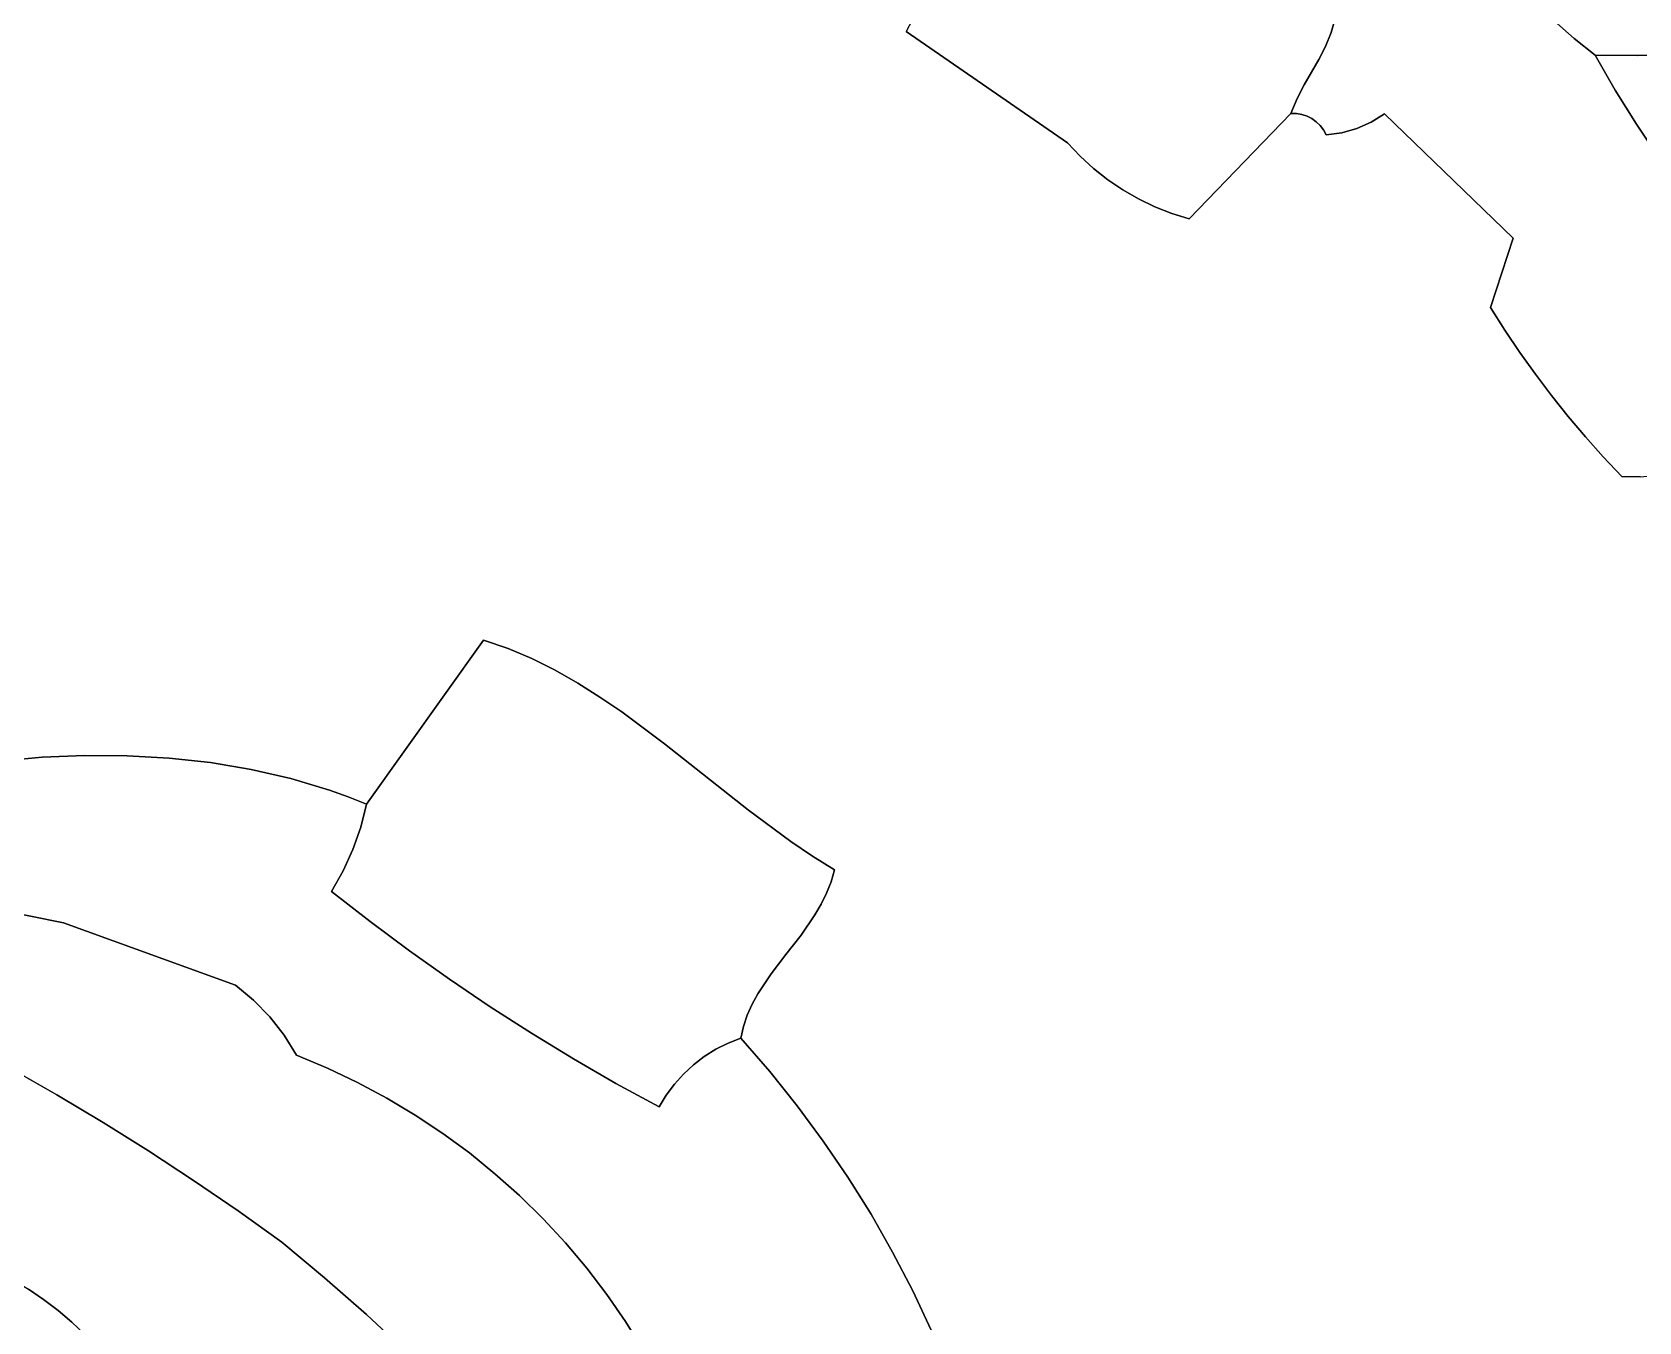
# Model space of a CAD drawing. Header units: inches. Extents: x 37.2 to 70.6, y 17.4 to 61.6.
# Drawn here: x 48.581 to 53.039, y 35.502 to 39.08 of the extents above; entities that cross this region are included whole.
import ezdxf

# ---------------------------------------------------------------- set-up
doc = ezdxf.new("R2010")
doc.units = ezdxf.units.IN
doc.layers.add('SURFACES_FOR_SKETCHUP', color=7, linetype='Continuous')

msp = doc.modelspace()

# ---------------------------------------------------------------- linework, layer by layer
at = {"layer": 'SURFACES_FOR_SKETCHUP'}
for points, invisible_edges in [([(48.5744, 40.0622), (48.4917, 37.0576), (48.6277, 40.0518)], 3), ([(48.6094, 37.0682), (48.6277, 40.0518), (48.4917, 37.0576)], 3), ([(48.6277, 40.0518), (48.6094, 37.0682), (48.6816, 40.045)], 3), ([(48.7272, 37.0733), (48.6816, 40.045), (48.6094, 37.0682)], 3), ([(48.6816, 40.045), (48.7272, 37.0733), (48.7358, 40.0419)], 3), ([(48.7358, 40.0419), (48.7272, 37.0733), (48.7902, 40.0426)], 3), ([(48.8447, 37.0726), (48.7902, 40.0426), (48.7272, 37.0733)], 3), ([(48.7902, 40.0426), (48.8447, 37.0726), (49.0499, 40.0324)], 11), ([(49.8337, 37.3928), (49.0499, 40.0324), (48.8447, 37.0726)], 11), ([(49.0499, 40.0324), (49.8337, 37.3928), (49.0852, 40.0299)], 3), ([(49.1189, 40.0297), (49.8337, 37.3928), (49.1508, 40.0321)], 3), ([(49.1508, 40.0321), (49.8337, 37.3928), (49.7363, 39.9577)], 11), ([(49.0852, 40.0299), (49.8337, 37.3928), (49.1189, 40.0297)], 3), ([(49.7363, 39.9577), (49.8337, 37.3928), (49.8275, 39.9286)], 3), ([(49.8275, 39.9286), (49.8337, 37.3928), (49.9194, 39.9019)], 3), ([(49.9194, 39.9019), (49.8337, 37.3928), (50.012, 39.8778)], 3), ([(50.012, 39.8778), (49.8337, 37.3928), (50.1052, 39.8562)], 3), ([(50.1052, 39.8562), (49.8337, 37.3928), (51.0059, 39.0811)], 11), ([(51.2816, 39.5434), (51.4544, 38.7725), (51.5513, 39.6655)], 11), ([(51.5513, 39.6655), (51.4544, 38.7725), (52.1109, 38.9333)], 11), ([(52.1109, 38.9333), (52.1513, 39.0041), (51.5513, 39.6655)], 10), ([(51.5513, 39.6655), (52.1513, 39.0041), (52.2038, 39.1682)], 3), ([(51.2564, 39.5225), (51.4544, 38.7725), (51.2816, 39.5434)], 3), ([(51.2298, 39.5032), (51.0059, 39.0811), (51.4544, 38.7725)], 8), ([(51.2564, 39.5225), (51.2298, 39.5032), (51.4544, 38.7725)], 10), ([(52.8038, 39.1108), (52.86, 39.0624), (53.0316, 39.4723)], 10), ([(52.86, 39.0624), (53.0352, 39.015), (53.0316, 39.4723)], 11), ([(53.1326, 39.4654), (53.0316, 39.4723), (53.0352, 39.015)], 10), ([(53.1521, 39.0168), (53.1326, 39.4654), (53.0352, 39.015)], 3), ([(52.3337, 38.8535), (52.6466, 39.2678), (52.1972, 39.1206)], 11), ([(52.6466, 39.2678), (52.3337, 38.8535), (52.697, 39.2135)], 3), ([(52.697, 39.2135), (52.3337, 38.8535), (52.7494, 39.1612)], 3), ([(52.1698, 39.04), (52.2038, 39.1682), (52.1513, 39.0041)], 3), ([(52.1698, 39.04), (52.1855, 39.0784), (52.2038, 39.1682)], 10), ([(52.1972, 39.1206), (52.2038, 39.1682), (52.1855, 39.0784)], 2), ([(52.7494, 39.1612), (52.3337, 38.8535), (52.8038, 39.1108)], 3), ([(52.1855, 39.0784), (52.3337, 38.8535), (52.1972, 39.1206)], 3), ([(52.8038, 39.1108), (52.3337, 38.8535), (52.86, 39.0624)], 3), ([(49.9017, 37.3697), (51.0059, 39.0811), (49.8337, 37.3928)], 3), ([(49.9679, 37.3419), (51.0059, 39.0811), (49.9017, 37.3697)], 3), ([(50.0322, 37.3099), (51.0059, 39.0811), (49.9679, 37.3419)], 3), ([(50.0951, 37.2742), (51.0059, 39.0811), (50.0322, 37.3099)], 3), ([(50.1566, 37.2354), (51.0059, 39.0811), (50.0951, 37.2742)], 3), ([(51.0059, 39.0811), (50.1566, 37.2354), (51.4544, 38.7725)], 3), ([(52.1698, 39.04), (52.3337, 38.8535), (52.1855, 39.0784)], 3), ([(52.6908, 38.5087), (52.86, 39.0624), (52.3337, 38.8535)], 3), ([(52.9738, 38.9192), (52.86, 39.0624), (52.6908, 38.5087)], 11), ([(52.9738, 38.9192), (52.9181, 39.0162), (52.86, 39.0624)], 8), ([(52.9181, 39.0162), (53.0352, 39.015), (52.86, 39.0624)], 2), ([(52.1698, 39.04), (52.1513, 39.0041), (52.3337, 38.8535)], 10), ([(52.9181, 39.0162), (52.9738, 38.9192), (53.0352, 39.015)], 2), ([(52.9738, 38.9192), (53.0326, 38.8242), (53.0352, 39.015)], 10), ([(53.1521, 39.0168), (53.0352, 39.015), (53.0326, 38.8242)], 10), ([(53.0947, 38.7314), (53.1521, 39.0168), (53.0326, 38.8242)], 3), ([(52.1109, 38.9333), (52.2569, 38.8122), (52.1513, 39.0041)], 3), ([(52.2569, 38.8122), (52.2967, 38.8299), (52.1513, 39.0041)], 10), ([(52.3337, 38.8535), (52.1513, 39.0041), (52.2967, 38.8299)], 3), ([(52.1109, 38.9333), (51.4544, 38.7725), (52.0914, 38.8954)], 3), ([(52.0914, 38.8954), (52.1186, 38.8468), (52.1109, 38.9333)], 3), ([(52.1442, 38.8314), (52.1109, 38.9333), (52.132, 38.8401)], 3), ([(52.132, 38.8401), (52.1109, 38.9333), (52.1186, 38.8468)], 3), ([(52.2569, 38.8122), (52.1109, 38.9333), (52.1442, 38.8314)], 11), ([(53.0326, 38.8242), (52.9738, 38.9192), (52.6908, 38.5087)], 10), ([(52.0914, 38.8954), (51.4544, 38.7725), (52.074, 38.8538)], 3), ([(52.0914, 38.8954), (52.074, 38.8538), (52.0894, 38.8538)], 8), ([(52.0914, 38.8954), (52.0894, 38.8538), (52.1044, 38.8514)], 9), ([(52.0914, 38.8954), (52.1044, 38.8514), (52.1186, 38.8468)], 9), ([(51.4892, 38.7357), (52.074, 38.8538), (51.4544, 38.7725)], 3), ([(51.5265, 38.7017), (52.074, 38.8538), (51.4892, 38.7357)], 3), ([(51.566, 38.6705), (52.074, 38.8538), (51.5265, 38.7017)], 3), ([(51.6076, 38.6424), (52.074, 38.8538), (51.566, 38.6705)], 3), ([(51.6076, 38.6424), (51.6512, 38.6173), (52.074, 38.8538)], 10), ([(51.6512, 38.6173), (51.6965, 38.5954), (52.074, 38.8538)], 10), ([(51.7435, 38.5768), (52.074, 38.8538), (51.6965, 38.5954)], 3), ([(51.7918, 38.5616), (52.074, 38.8538), (51.7435, 38.5768)], 2), ([(51.7918, 38.5616), (52.1714, 38.7953), (52.074, 38.8538)], 3), ([(52.0894, 38.8538), (52.074, 38.8538), (52.1186, 38.8468)], 10), ([(52.1186, 38.8468), (52.074, 38.8538), (52.132, 38.8401)], 3), ([(52.074, 38.8538), (52.1714, 38.7953), (52.132, 38.8401)], 11), ([(52.1186, 38.8468), (52.1044, 38.8514), (52.0894, 38.8538)], 8), ([(52.132, 38.8401), (52.1714, 38.7953), (52.1442, 38.8314)], 3), ([(52.1641, 38.8089), (52.1442, 38.8314), (52.1714, 38.7953)], 3), ([(52.1641, 38.8089), (52.1549, 38.821), (52.1442, 38.8314)], 8), ([(52.1549, 38.821), (52.2149, 38.8006), (52.1442, 38.8314)], 3), ([(52.2569, 38.8122), (52.1442, 38.8314), (52.2149, 38.8006)], 3), ([(52.6908, 38.5087), (52.2967, 38.8299), (52.2569, 38.8122)], 9), ([(52.6908, 38.5087), (52.3337, 38.8535), (52.2967, 38.8299)], 8), ([(51.7918, 38.5616), (52.6279, 38.3155), (52.1714, 38.7953)], 11), ([(52.1641, 38.8089), (52.2149, 38.8006), (52.1549, 38.821)], 3), ([(52.1714, 38.7953), (52.2149, 38.8006), (52.1641, 38.8089)], 2), ([(52.1714, 38.7953), (52.6279, 38.3155), (52.2149, 38.8006)], 3), ([(52.2149, 38.8006), (52.6279, 38.3155), (52.2569, 38.8122)], 3), ([(52.6908, 38.5087), (52.2569, 38.8122), (52.6279, 38.3155)], 3), ([(53.0326, 38.8242), (52.6908, 38.5087), (53.0947, 38.7314)], 3), ([(51.4544, 38.7725), (50.1566, 37.2354), (51.4892, 38.7357)], 3), ([(50.2171, 37.194), (51.4892, 38.7357), (50.1566, 37.2354)], 3), ([(51.4892, 38.7357), (50.2171, 37.194), (51.5265, 38.7017)], 3), ([(50.3355, 37.1056), (51.5265, 38.7017), (50.2171, 37.194)], 3), ([(51.5265, 38.7017), (50.3355, 37.1056), (51.566, 38.6705)], 3), ([(53.0947, 38.7314), (52.6908, 38.5087), (53.1599, 38.6408)], 3), ([(51.566, 38.6705), (50.3355, 37.1056), (51.6076, 38.6424)], 3), ([(50.5686, 36.9216), (51.6076, 38.6424), (50.3355, 37.1056)], 3), ([(51.6076, 38.6424), (50.5686, 36.9216), (51.6512, 38.6173)], 3), ([(50.6865, 36.8345), (51.6512, 38.6173), (50.5686, 36.9216)], 3), ([(51.6512, 38.6173), (50.6865, 36.8345), (51.6965, 38.5954)], 3), ([(53.1599, 38.6408), (52.6908, 38.5087), (53.2281, 38.5525)], 3), ([(50.6865, 36.8345), (50.7466, 36.7941), (51.6965, 38.5954)], 10), ([(50.8077, 36.7564), (51.6965, 38.5954), (50.7466, 36.7941)], 3), ([(51.6965, 38.5954), (50.8077, 36.7564), (51.7435, 38.5768)], 3), ([(51.7435, 38.5768), (50.8077, 36.7564), (51.7918, 38.5616)], 3), ([(51.7918, 38.5616), (50.8077, 36.7564), (52.7968, 38.0714)], 11), ([(52.6676, 38.2527), (52.6279, 38.3155), (51.7918, 38.5616)], 10), ([(52.6676, 38.2527), (51.7918, 38.5616), (52.709, 38.191)], 3), ([(52.709, 38.191), (51.7918, 38.5616), (52.7521, 38.1306)], 3), ([(52.7521, 38.1306), (51.7918, 38.5616), (52.7968, 38.0714)], 3), ([(52.709, 38.191), (53.2281, 38.5525), (52.6908, 38.5087)], 11), ([(52.7521, 38.1306), (53.2281, 38.5525), (52.709, 38.191)], 3), ([(53.2281, 38.5525), (52.7521, 38.1306), (53.2993, 38.4665)], 3), ([(52.6279, 38.3155), (52.6676, 38.2527), (52.6908, 38.5087)], 2), ([(52.6676, 38.2527), (52.709, 38.191), (52.6908, 38.5087)], 10), ([(52.7968, 38.0714), (53.2993, 38.4665), (52.7521, 38.1306)], 3), ([(52.8431, 38.0134), (53.2993, 38.4665), (52.7968, 38.0714)], 3), ([(53.2993, 38.4665), (52.8431, 38.0134), (53.3735, 38.3829)], 3), ([(53.193, 37.8798), (53.3735, 38.3829), (52.8431, 38.0134)], 11), ([(52.8431, 38.0134), (52.7968, 38.0714), (50.8077, 36.7564)], 10), ([(52.8911, 37.9567), (52.8431, 38.0134), (50.8077, 36.7564)], 10), ([(52.8431, 38.0134), (52.8911, 37.9567), (53.193, 37.8798)], 10), ([(52.9405, 37.9014), (52.8911, 37.9567), (50.8077, 36.7564)], 10), ([(52.8911, 37.9567), (52.9405, 37.9014), (53.1445, 37.8621)], 10), ([(53.1445, 37.8621), (53.193, 37.8798), (52.8911, 37.9567)], 10), ([(52.9405, 37.9014), (50.8077, 36.7564), (52.9915, 37.8474)], 3), ([(53.0944, 37.8508), (53.1445, 37.8621), (52.9405, 37.9014)], 10), ([(52.9915, 37.8474), (53.0432, 37.8458), (52.9405, 37.9014)], 2), ([(53.0432, 37.8458), (53.0944, 37.8508), (52.9405, 37.9014)], 10), ([(53.2752, 37.3898), (52.9915, 37.8474), (50.8077, 36.7564)], 11), ([(52.9915, 37.8474), (53.2752, 37.3898), (53.0432, 37.8458)], 3), ([(48.8447, 37.0726), (48.9613, 37.066), (49.8337, 37.3928)], 10), ([(48.9613, 37.066), (49.0762, 37.0533), (49.8337, 37.3928)], 10), ([(49.0762, 37.0533), (49.1891, 37.0343), (49.8337, 37.3928)], 10), ([(49.1891, 37.0343), (49.2992, 37.009), (49.8337, 37.3928)], 10), ([(49.2992, 37.009), (49.4061, 36.977), (49.8337, 37.3928)], 10), ([(49.4061, 36.977), (49.4581, 36.9585), (49.8337, 37.3928)], 10), ([(49.4581, 36.9585), (49.509, 36.9383), (49.8337, 37.3928)], 8), ([(49.8337, 37.3928), (49.509, 36.9383), (49.9017, 37.3697)], 2), ([(49.9679, 37.3419), (49.9017, 37.3697), (49.509, 36.9383)], 10), ([(53.332, 37.2246), (53.2752, 37.3898), (50.8077, 36.7564)], 10), ([(50.0322, 37.3099), (49.9679, 37.3419), (49.509, 36.9383)], 10), ([(50.0951, 37.2742), (50.0322, 37.3099), (49.509, 36.9383)], 10), ([(50.1566, 37.2354), (50.0951, 37.2742), (49.509, 36.9383)], 10), ([(50.2171, 37.194), (50.1566, 37.2354), (49.509, 36.9383)], 10), ([(53.3949, 37.0617), (53.332, 37.2246), (50.8077, 36.7564)], 10), ([(49.509, 36.9383), (49.7396, 36.4524), (50.2171, 37.194)], 11), ([(50.2171, 37.194), (49.7396, 36.4524), (50.3355, 37.1056)], 3), ([(49.8525, 36.3763), (50.3355, 37.1056), (49.7396, 36.4524)], 3), ([(49.8525, 36.3763), (49.9671, 36.3028), (50.3355, 37.1056)], 10), ([(50.5686, 36.9216), (50.3355, 37.1056), (49.9671, 36.3028)], 10), ([(48.4917, 37.0576), (48.3749, 37.0415), (48.6686, 36.6093)], 10), ([(48.6094, 37.0682), (48.4917, 37.0576), (48.6686, 36.6093)], 10), ([(48.6094, 37.0682), (48.6686, 36.6093), (48.7272, 37.0733)], 3), ([(48.7272, 37.0733), (48.6686, 36.6093), (48.8447, 37.0726)], 3), ([(48.8447, 37.0726), (48.6686, 36.6093), (48.9613, 37.066)], 3), ([(48.9613, 37.066), (48.6686, 36.6093), (49.0762, 37.0533)], 3), ([(49.1458, 36.4363), (49.0762, 37.0533), (48.6686, 36.6093)], 3), ([(49.0762, 37.0533), (49.1458, 36.4363), (49.1891, 37.0343)], 3), ([(53.4639, 36.9013), (53.3949, 37.0617), (50.8077, 36.7564)], 10), ([(48.1696, 36.7085), (48.6686, 36.6093), (48.3749, 37.0415)], 10), ([(49.4116, 36.6961), (49.1891, 37.0343), (49.1458, 36.4363)], 11), ([(49.1891, 37.0343), (49.4116, 36.6961), (49.2992, 37.009)], 3), ([(49.4061, 36.977), (49.2992, 37.009), (49.4442, 36.7531)], 10), ([(49.4116, 36.6961), (49.4442, 36.7531), (49.2992, 37.009)], 10), ([(49.4713, 36.8127), (49.493, 36.8746), (49.4061, 36.977)], 10), ([(49.4581, 36.9585), (49.4061, 36.977), (49.493, 36.8746)], 10), ([(49.4713, 36.8127), (49.4061, 36.977), (49.4442, 36.7531)], 3), ([(49.509, 36.9383), (49.4581, 36.9585), (49.493, 36.8746)], 2), ([(49.493, 36.8746), (49.6284, 36.5311), (49.509, 36.9383)], 3), ([(49.7396, 36.4524), (49.509, 36.9383), (49.6284, 36.5311)], 3), ([(49.9671, 36.3028), (50.5946, 36.4119), (50.5686, 36.9216)], 11), ([(50.6316, 36.4674), (50.5686, 36.9216), (50.5946, 36.4119)], 3), ([(50.6865, 36.8345), (50.5686, 36.9216), (50.6727, 36.5212)], 10), ([(50.6316, 36.4674), (50.6727, 36.5212), (50.5686, 36.9216)], 10), ([(49.4713, 36.8127), (49.5191, 36.6123), (49.493, 36.8746)], 3), ([(49.6284, 36.5311), (49.493, 36.8746), (49.5191, 36.6123)], 3), ([(50.8077, 36.7564), (50.9687, 35.6956), (53.4639, 36.9013)], 11), ([(50.9687, 35.6956), (51.0244, 35.5883), (53.4639, 36.9013)], 10), ([(53.5388, 36.7435), (53.4639, 36.9013), (51.0244, 35.5883)], 10), ([(50.6727, 36.5212), (50.7146, 36.5752), (50.6865, 36.8345)], 10), ([(50.7146, 36.5752), (50.7534, 36.6312), (50.6865, 36.8345)], 10), ([(50.7466, 36.7941), (50.6865, 36.8345), (50.7534, 36.6312)], 10), ([(49.4442, 36.7531), (49.5191, 36.6123), (49.4713, 36.8127)], 3), ([(50.7982, 36.7229), (50.8077, 36.7564), (50.7466, 36.7941)], 8), ([(50.7706, 36.6606), (50.7857, 36.691), (50.7466, 36.7941)], 10), ([(50.7982, 36.7229), (50.7466, 36.7941), (50.7857, 36.691)], 3), ([(50.7534, 36.6312), (50.7706, 36.6606), (50.7466, 36.7941)], 10), ([(49.4442, 36.7531), (49.4116, 36.6961), (49.5191, 36.6123)], 8), ([(50.7982, 36.7229), (50.9088, 35.8007), (50.8077, 36.7564)], 3), ([(50.9687, 35.6956), (50.8077, 36.7564), (50.9088, 35.8007)], 3), ([(51.0244, 35.5883), (51.0759, 35.479), (53.5388, 36.7435)], 10), ([(51.0759, 35.479), (51.123, 35.3677), (53.5388, 36.7435)], 10), ([(51.123, 35.3677), (51.1658, 35.2546), (53.5388, 36.7435)], 10), ([(53.5388, 36.7435), (51.1658, 35.2546), (53.4406, 34.6006)], 11), ([(48.1696, 36.7085), (48.257, 36.3461), (48.6686, 36.6093)], 3), ([(49.1958, 36.3947), (49.4116, 36.6961), (49.1458, 36.4363)], 3), ([(49.4116, 36.6961), (49.1958, 36.3947), (49.5191, 36.6123)], 3), ([(50.7706, 36.6606), (50.8447, 35.9035), (50.7857, 36.691)], 3), ([(50.7857, 36.691), (50.8447, 35.9035), (50.7982, 36.7229)], 3), ([(50.9088, 35.8007), (50.7982, 36.7229), (50.8447, 35.9035)], 3), ([(50.7534, 36.6312), (50.7765, 36.0038), (50.7706, 36.6606)], 3), ([(50.8447, 35.9035), (50.7706, 36.6606), (50.7765, 36.0038)], 3), ([(48.3895, 36.2773), (48.6686, 36.6093), (48.257, 36.3461)], 3), ([(48.5206, 36.2059), (48.6686, 36.6093), (48.3895, 36.2773)], 3), ([(48.6501, 36.1319), (48.6686, 36.6093), (48.5206, 36.2059)], 3), ([(48.6686, 36.6093), (48.6501, 36.1319), (49.1458, 36.4363)], 3), ([(49.241, 36.3481), (49.5191, 36.6123), (49.1958, 36.3947)], 3), ([(49.281, 36.297), (49.5191, 36.6123), (49.241, 36.3481)], 3), ([(49.5191, 36.6123), (49.281, 36.297), (49.6284, 36.5311)], 3), ([(50.7146, 36.5752), (50.7765, 36.0038), (50.7534, 36.6312)], 3), ([(50.7146, 36.5752), (50.6727, 36.5212), (50.7043, 36.1016)], 10), ([(50.7765, 36.0038), (50.7146, 36.5752), (50.7043, 36.1016)], 3), ([(49.401, 36.206), (49.6284, 36.5311), (49.281, 36.297)], 11), ([(49.4844, 36.1663), (49.6284, 36.5311), (49.401, 36.206)], 3), ([(49.6284, 36.5311), (49.4844, 36.1663), (49.7396, 36.4524)], 3), ([(50.7043, 36.1016), (50.6727, 36.5212), (50.6281, 36.1967)], 3), ([(50.6727, 36.5212), (50.6316, 36.4674), (50.6281, 36.1967)], 10), ([(50.6316, 36.4674), (50.5946, 36.4119), (50.6281, 36.1967)], 10), ([(48.7782, 36.0552), (49.1458, 36.4363), (48.6501, 36.1319)], 3), ([(48.9047, 35.9761), (49.1458, 36.4363), (48.7782, 36.0552)], 3), ([(49.1458, 36.4363), (48.9047, 35.9761), (49.1958, 36.3947)], 3), ([(49.5657, 36.1228), (49.7396, 36.4524), (49.4844, 36.1663)], 3), ([(49.7396, 36.4524), (49.5657, 36.1228), (49.8525, 36.3763)], 3), ([(49.1958, 36.3947), (48.9047, 35.9761), (49.241, 36.3481)], 3), ([(49.6445, 36.0757), (49.8525, 36.3763), (49.5657, 36.1228)], 3), ([(49.7208, 36.0249), (49.8525, 36.3763), (49.6445, 36.0757)], 3), ([(49.8525, 36.3763), (49.7208, 36.0249), (49.9671, 36.3028)], 3), ([(50.0833, 36.2319), (50.5946, 36.4119), (49.9671, 36.3028)], 3), ([(50.5946, 36.4119), (50.0833, 36.2319), (50.5789, 36.383)], 3), ([(50.5789, 36.383), (50.0833, 36.2319), (50.4463, 36.238)], 11), ([(50.4784, 36.2581), (50.5789, 36.383), (50.4463, 36.238)], 3), ([(50.5789, 36.383), (50.4784, 36.2581), (50.5656, 36.353)], 3), ([(50.5789, 36.383), (50.5656, 36.353), (50.6281, 36.1967)], 10), ([(50.5946, 36.4119), (50.5789, 36.383), (50.6281, 36.1967)], 10), ([(49.241, 36.3481), (48.9047, 35.9761), (49.281, 36.297)], 3), ([(50.5123, 36.2751), (50.5656, 36.353), (50.4784, 36.2581)], 3), ([(50.5123, 36.2751), (50.5551, 36.3217), (50.5656, 36.353)], 9), ([(50.5551, 36.3217), (50.6281, 36.1967), (50.5656, 36.353)], 3), ([(49.281, 36.297), (48.9047, 35.9761), (49.3153, 36.2417)], 3), ([(49.281, 36.297), (49.3153, 36.2417), (49.401, 36.206)], 8), ([(49.7946, 35.9707), (49.9671, 36.3028), (49.7208, 36.0249)], 3), ([(49.9671, 36.3028), (49.7946, 35.9707), (50.0833, 36.2319)], 3), ([(50.5123, 36.2751), (50.548, 36.2889), (50.5551, 36.3217)], 8), ([(50.548, 36.2889), (50.5123, 36.2751), (50.6281, 36.1967)], 2), ([(50.5551, 36.3217), (50.548, 36.2889), (50.6281, 36.1967)], 8), ([(49.0295, 35.8943), (49.3153, 36.2417), (48.9047, 35.9761)], 3), ([(49.1527, 35.8101), (49.3153, 36.2417), (49.0295, 35.8943)], 3), ([(49.3153, 36.2417), (49.1527, 35.8101), (49.401, 36.206)], 3), ([(50.4463, 36.238), (50.6281, 36.1967), (50.4784, 36.2581)], 3), ([(50.5123, 36.2751), (50.4784, 36.2581), (50.6281, 36.1967)], 10), ([(48.5206, 36.2059), (48.3917, 35.695), (48.6501, 36.1319)], 3), ([(49.401, 36.206), (49.1527, 35.8101), (49.4844, 36.1663)], 3), ([(49.8655, 35.9131), (50.0833, 36.2319), (49.7946, 35.9707)], 3), ([(49.9337, 35.8523), (50.0833, 36.2319), (49.8655, 35.9131)], 3), ([(50.0833, 36.2319), (49.9337, 35.8523), (50.2012, 36.1637)], 3), ([(50.4463, 36.238), (50.0833, 36.2319), (50.4162, 36.2151)], 3), ([(50.2012, 36.1637), (50.4162, 36.2151), (50.0833, 36.2319)], 3), ([(50.2012, 36.1637), (50.3885, 36.1896), (50.4162, 36.2151)], 9), ([(50.4162, 36.2151), (50.3885, 36.1896), (50.6281, 36.1967)], 10), ([(50.4162, 36.2151), (50.6281, 36.1967), (50.4463, 36.238)], 3), ([(49.2742, 35.7233), (49.4844, 36.1663), (49.1527, 35.8101)], 3), ([(49.4844, 36.1663), (49.2742, 35.7233), (49.5657, 36.1228)], 3), ([(49.9989, 35.7883), (50.2012, 36.1637), (49.9337, 35.8523)], 3), ([(50.2012, 36.1637), (49.9989, 35.7883), (50.3207, 36.0982)], 3), ([(50.2012, 36.1637), (50.3632, 36.1614), (50.3885, 36.1896)], 9), ([(50.2012, 36.1637), (50.3207, 36.0982), (50.3405, 36.1309)], 8), ([(50.2012, 36.1637), (50.3405, 36.1309), (50.3632, 36.1614)], 9), ([(50.3405, 36.1309), (50.7043, 36.1016), (50.3632, 36.1614)], 3), ([(50.3885, 36.1896), (50.3632, 36.1614), (50.6281, 36.1967)], 10), ([(50.6281, 36.1967), (50.3632, 36.1614), (50.7043, 36.1016)], 3), ([(48.4822, 35.6464), (48.6501, 36.1319), (48.3917, 35.695)], 3), ([(48.6501, 36.1319), (48.4822, 35.6464), (48.7782, 36.0552)], 3), ([(49.6445, 36.0757), (49.5657, 36.1228), (49.2742, 35.7233)], 10), ([(50.3207, 36.0982), (50.7043, 36.1016), (50.3405, 36.1309)], 3), ([(49.2742, 35.7233), (49.3929, 35.6243), (49.6445, 36.0757)], 10), ([(49.7208, 36.0249), (49.6445, 36.0757), (49.3929, 35.6243)], 10), ([(50.061, 35.7212), (50.3207, 36.0982), (49.9989, 35.7883)], 3), ([(50.12, 35.6512), (50.3207, 36.0982), (50.061, 35.7212)], 3), ([(50.1757, 35.5784), (50.3207, 36.0982), (50.12, 35.6512)], 3), ([(50.3207, 36.0982), (50.1757, 35.5784), (50.7765, 36.0038)], 11), ([(50.7043, 36.1016), (50.3207, 36.0982), (50.7765, 36.0038)], 3), ([(48.571, 35.5928), (48.7782, 36.0552), (48.4822, 35.6464)], 3), ([(48.7782, 36.0552), (48.571, 35.5928), (48.9047, 35.9761)], 3), ([(49.7946, 35.9707), (49.7208, 36.0249), (49.3929, 35.6243)], 10), ([(48.6134, 35.5638), (48.9047, 35.9761), (48.571, 35.5928)], 3), ([(48.654, 35.5334), (48.9047, 35.9761), (48.6134, 35.5638)], 3), ([(48.9047, 35.9761), (48.654, 35.5334), (49.0295, 35.8943)], 3), ([(50.1757, 35.5784), (50.2279, 35.5028), (50.7765, 36.0038)], 10), ([(50.8447, 35.9035), (50.7765, 36.0038), (50.2279, 35.5028)], 10), ([(49.3929, 35.6243), (49.5089, 35.5223), (49.7946, 35.9707)], 10), ([(49.8655, 35.9131), (49.7946, 35.9707), (49.5089, 35.5223)], 10), ([(48.692, 35.5014), (49.0295, 35.8943), (48.654, 35.5334)], 3), ([(48.7271, 35.4677), (49.0295, 35.8943), (48.692, 35.5014)], 3), ([(49.0295, 35.8943), (48.7271, 35.4677), (49.1527, 35.8101)], 3), ([(49.9337, 35.8523), (49.8655, 35.9131), (49.5089, 35.5223)], 10), ([(50.2279, 35.5028), (50.2766, 35.4247), (50.8447, 35.9035)], 10), ([(50.9088, 35.8007), (50.8447, 35.9035), (50.2766, 35.4247)], 10), ([(49.6222, 35.4175), (49.9337, 35.8523), (49.5089, 35.5223)], 3), ([(49.9337, 35.8523), (49.6222, 35.4175), (49.9989, 35.7883)], 3), ([(48.7586, 35.4323), (49.1527, 35.8101), (48.7271, 35.4677)], 3), ([(48.9571, 35.3143), (49.1527, 35.8101), (48.7586, 35.4323)], 11), ([(49.1527, 35.8101), (48.9571, 35.3143), (49.2742, 35.7233)], 3), ([(50.9687, 35.6956), (50.9088, 35.8007), (50.2766, 35.4247)], 10), ([(49.9989, 35.7883), (49.6222, 35.4175), (50.061, 35.7212)], 3), ([(49.2742, 35.7233), (48.9571, 35.3143), (49.3929, 35.6243)], 3), ([(49.7328, 35.3098), (50.061, 35.7212), (49.6222, 35.4175)], 3), ([(50.061, 35.7212), (49.7328, 35.3098), (50.12, 35.6512)], 3), ([(50.2766, 35.4247), (50.3217, 35.344), (50.9687, 35.6956)], 10), ([(51.0244, 35.5883), (50.9687, 35.6956), (50.3217, 35.344)], 10), ([(48.9938, 35.2742), (49.3929, 35.6243), (48.9571, 35.3143)], 3), ([(49.0344, 35.2343), (49.3929, 35.6243), (48.9938, 35.2742)], 3), ([(49.1243, 35.1545), (49.3929, 35.6243), (49.0344, 35.2343)], 3), ([(49.3929, 35.6243), (49.1243, 35.1545), (49.5089, 35.5223)], 3), ([(50.12, 35.6512), (49.7328, 35.3098), (50.1757, 35.5784)], 3), ([(48.571, 35.5928), (47.9494, 35.3014), (48.6134, 35.5638)], 3), ([(49.8405, 35.1992), (50.1757, 35.5784), (49.7328, 35.3098)], 3), ([(50.1757, 35.5784), (49.8405, 35.1992), (50.2279, 35.5028)], 3), ([(50.3217, 35.344), (50.3631, 35.2609), (51.0244, 35.5883)], 10), ([(50.3631, 35.2609), (50.4029, 35.2073), (51.0244, 35.5883)], 10), ([(51.0759, 35.479), (51.0244, 35.5883), (50.4029, 35.2073)], 10), ([(48.6134, 35.5638), (47.9494, 35.3014), (48.654, 35.5334)], 3), ([(48.654, 35.5334), (47.9494, 35.3014), (48.829, 35.2139)], 11), ([(48.654, 35.5334), (48.829, 35.2139), (48.692, 35.5014)], 3), ([(49.2204, 35.0735), (49.5089, 35.5223), (49.1243, 35.1545)], 3), ([(49.6222, 35.4175), (49.5089, 35.5223), (49.2204, 35.0735)], 10), ([(50.2766, 35.4247), (50.2279, 35.5028), (49.8405, 35.1992)], 10)]:
    msp.add_3dface(points, dxfattribs=dict(at, invisible_edges=invisible_edges))

doc.saveas('drawing.dxf')
